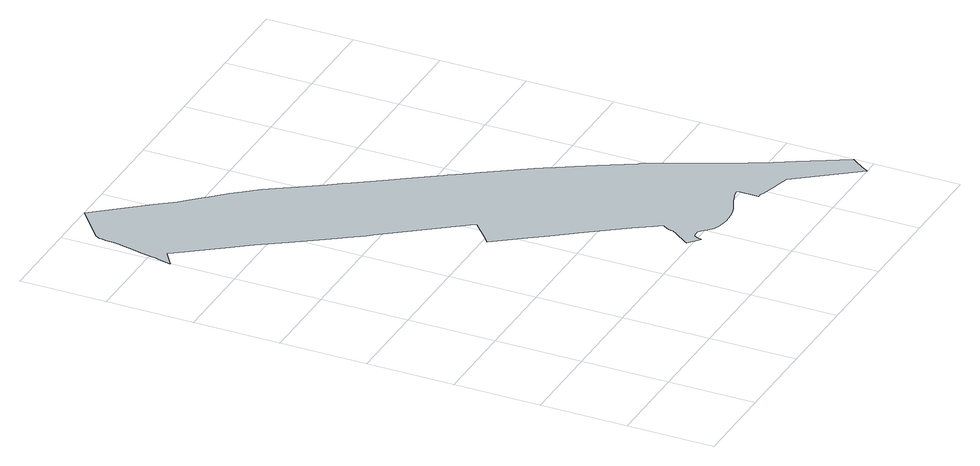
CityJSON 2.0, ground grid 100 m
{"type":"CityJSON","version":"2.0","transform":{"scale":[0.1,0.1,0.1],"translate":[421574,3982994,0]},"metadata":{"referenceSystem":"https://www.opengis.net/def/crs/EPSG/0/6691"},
"CityObjects":{
"object1":{"type":"GenericCityObject","attributes":{"name":"第一種低層住居専用地域","function":"1","validFromType":"1","custodian":"つくば市","notificationNumber":"Null","finalNotificationDate":"2022-03-31","finalNotificationNumber":231,"urbanPlanType":"21","areaClassificationType":"22","prefecture":"08","city":"08220","floorAreaRate":80,"buildingCoverageRate":40,"buildingHeightLimits":10},"geometry":[{"type":"MultiSurface","lod":"1","boundaries":[[[0,1,2,3,4,5,6,7,8,9,10,11,12,13,14,15,16,17,18,19,20,21,22,23,24,25,26,27,28,29,30,31,32,33,34,35,36,37,38,39,40,41,42,43,44,45,46,47,48,49,50,51,52,53,54,55,56,57,58,59,60,61,62,63,64,65,66,67,68,69,70,71,72,73,74,75,76,77,78,79,80,81,82,83,84,85,86,87,88,89,90,91,92,93,94,95,96,97,98,99,100,101,102,103,104,105,106,107,108,109,110,111,112,113,114,115,116,117,118,119,120,121,122,123,124,125,126,127,128,129,130,131,132,133,134,135,136,137,138,139,140,141,142,143,144,145,146,147,148,149,150,151,152,153]]]}]}
},
"vertices":[
[4850,4,0],[4861,23,0],[4898,88,0],[4976,195,0],[4998,226,0],[4863,477,0],[4810,569,0],[4780,621,0],[4706,749,0],[4585,954,0],[4465,1184,0],[4451,1210,0],[4360,1396,0],[4349,1418,0],[4280,1560,0],[4162,1814,0],[4145,1850,0],[4100,1946,0],[4054,2040,0],[4023,2104,0],[3996,2158,0],[3970,2204,0],[3961,2220,0],[3749,2592,0],[3626,2790,0],[3527,2957,0],[3461,3070,0],[3409,3149,0],[3254,3387,0],[3094,3623,0],[2991,3774,0],[2949,3836,0],[2899,3910,0],[2876,3943,0],[2762,4112,0],[2693,4219,0],[2512,4475,0],[2327,4746,0],[2295,4791,0],[2272,4827,0],[2183,4956,0],[2093,5085,0],[2014,5205,0],[1882,5409,0],[1842,5468,0],[1826,5493,0],[1800,5532,0],[1747,5600,0],[1670,5694,0],[1581,5798,0],[1541,5845,0],[1517,5873,0],[1432,5965,0],[1375,6026,0],[1286,6120,0],[1239,6166,0],[1199,6212,0],[1166,6252,0],[1042,6421,0],[576,6996,0],[520,6949,0],[370,6826,0],[296,6767,0],[250,6731,0],[193,6679,0],[167,6643,0],[166,6630,0],[163,6600,0],[156,6553,0],[147,6458,0],[140,6401,0],[137,6375,0],[102,6216,0],[78,6109,0],[50,5970,0],[45,5925,0],[37,5885,0],[1,5736,0],[73,5788,0],[176,5861,0],[179,5857,0],[220,5801,0],[542,5361,0],[693,5156,0],[728,5114,0],[930,4813,0],[968,4759,0],[1042,4654,0],[1222,4394,0],[1284,4307,0],[1404,4136,0],[1450,4086,0],[2094,3214,0],[2094,3189,0],[1912,3026,0],[1852,2972,0],[1826,2948,0],[1857,2906,0],[2047,2648,0],[2215,2415,0],[2337,2247,0],[2399,2171,0],[2531,1987,0],[2665,1801,0],[2698,1754,0],[2759,1667,0],[2771,1650,0],[2812,1589,0],[2856,1525,0],[2917,1433,0],[2906,1414,0],[2867,1348,0],[2867,1344,0],[2861,1317,0],[2854,1295,0],[2847,1276,0],[2836,1256,0],[2808,1217,0],[2723,1112,0],[2713,1095,0],[2698,1061,0],[2828,959,0],[2842,1017,0],[2866,1048,0],[2898,1058,0],[2915,1059,0],[2943,1057,0],[2981,1032,0],[3030,979,0],[3066,946,0],[3088,932,0],[3114,919,0],[3145,908,0],[3186,900,0],[3238,892,0],[3284,886,0],[3348,887,0],[3425,895,0],[3488,910,0],[3555,931,0],[3682,992,0],[3779,1030,0],[3815,1041,0],[3867,1049,0],[3878,1050,0],[3884,1034,0],[3886,797,0],[3911,798,0],[3926,796,0],[3963,783,0],[4148,729,0],[4207,716,0],[4292,697,0],[4330,691,0]
]}
